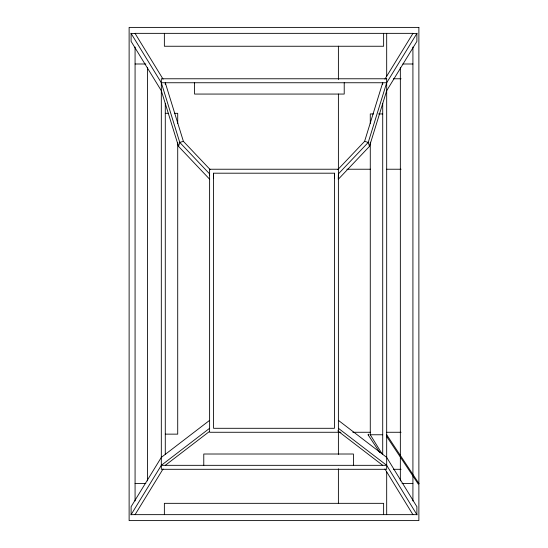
<?xml version="1.0" encoding="UTF-8"?>
<svg xmlns="http://www.w3.org/2000/svg" width="548" height="548" viewBox="0 0 548 548"><rect width="100%" height="100%" fill="white"/><g stroke="black" fill="none" stroke-linecap="round" stroke-linejoin="round"><path stroke-width="0.82" d="M334.417 173.195L334.417 428.296L213.576 428.296L213.576 173.195L334.417 173.195L334.554 178.682M209.72 179.299L178.525 146.385L179.751 142.398L161.318 82.748L386.683 82.748L368.249 142.398L338.424 173.86L338.274 179.299L369.468 146.385L386.683 90.687L416.891 41.388L416.891 33.449L412.918 33.449L384.929 79.138M337.897 169.524L364.598 141.35L382.71 82.748L382.71 84.461M386.6 435.098L386.641 434.66M386.683 82.762L417.028 33.223M130.965 514.867L161.318 465.327L209.61 428.296M135.075 514.647L163.064 468.958M209.61 420.357L161.318 457.388L131.102 506.708L131.102 514.647L416.891 514.647L416.891 506.708L386.683 457.388L338.39 420.357M165.284 465.327L209.555 431.386M210.096 169.524L183.395 141.35L179.751 142.398L209.569 173.86L209.61 175.415M213.439 178.682L213.576 173.195M135.075 33.353L412.918 33.353M135.075 63.993L145.85 63.993M402.862 63.993L412.918 63.993M393.45 78.775L401.068 78.775M165.284 113.313L168.599 113.313M174.401 113.313L177.716 113.313L177.716 123.581M373.592 113.936L370.277 113.936L370.277 123.348M378.565 113.936L382.71 113.936M338.39 169.229L209.61 169.229L209.61 432.269L340.925 432.269M346.857 169.229L370.571 169.229M386.662 169.229L401.061 169.229M352.789 432.269L370.571 432.269M386.662 432.269L401.061 432.269M165.284 434.139L177.716 434.139L177.716 142.398M370.277 142.172L370.277 434.763L382.71 434.763M161.318 465.327L386.683 465.327L417.028 514.867M393.45 469.3L401.068 469.3M135.075 483.459L145.85 483.459M402.026 483.459L412.918 483.459M418.446 483.172L418.878 483.569L418.254 484.042L386.724 436.578M364.598 141.35L368.249 142.398L369.468 146.385M338.39 428.296L386.683 465.327M337.774 430.872L382.71 465.327M368.133 434.865C369.77 435.55 368.359 433.078 368.133 434.865L379.798 452.511M386.683 434.763L418.878 483.459M370.277 434.763L381.949 453.662M163.064 79.138L135.075 33.449L131.102 33.449L131.102 41.388L161.318 90.701L178.525 146.385M130.965 33.223L161.318 82.762M384.929 468.958L412.918 514.647M183.395 141.35L165.284 82.748L165.284 84.461M412.918 47.032L412.918 500.968M400.348 67.418L400.348 480.891M386.683 33.353L386.683 76.254M386.683 471.862L386.683 514.647M383.627 33.353L383.627 46.251L164.366 46.251L164.366 33.353M383.627 514.647L383.627 503.331L164.366 503.331L164.366 514.647M382.71 103.291L382.71 454.203M353.419 465.327L353.419 454.011L203.774 454.011L203.774 465.327M344.219 82.748L344.219 94.064L194.574 94.064L194.574 82.748M338.39 46.176L338.39 79.501M338.39 94.03L338.39 454.347M338.39 468.787L338.39 503.605M165.284 103.291L165.284 454.203M147.508 67.418L147.508 480.891M135.075 47.032L135.075 500.968M418.878 27.4L129.123 27.4L129.123 520.6L418.878 520.6L418.878 27.4M386.683 78.775L161.318 78.775L161.318 469.3L386.683 469.3L386.683 78.775"/></g></svg>
